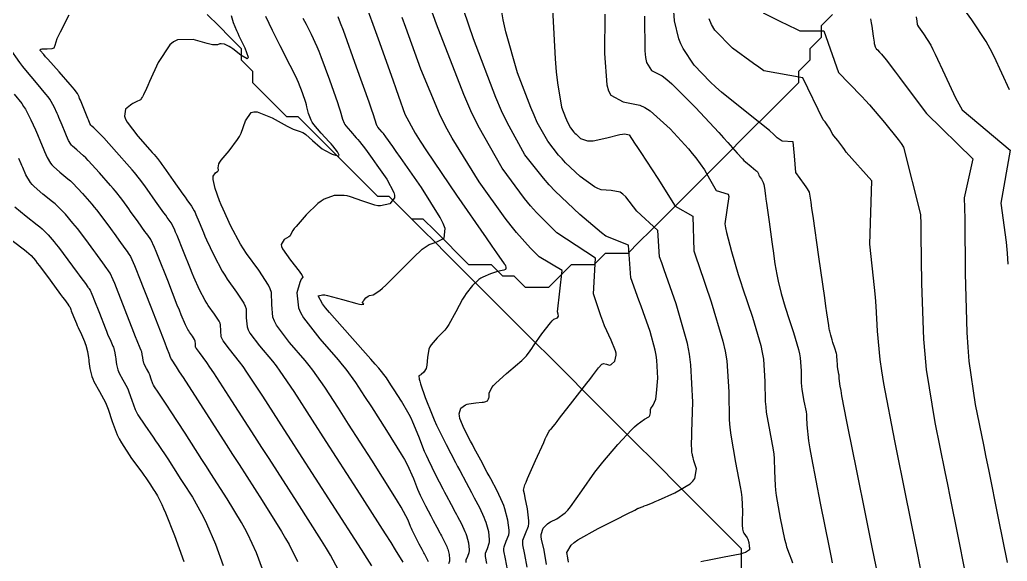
# Model space of a CAD drawing. Header units: metres. Extents: x 837117 to 838477, y 1189012 to 1191015.
# Drawn here: x 837686.6 to 837773.4, y 1190441.9 to 1190489.5 of the extents above; entities that cross this region are included whole.
import ezdxf

# ---------------------------------------------------------------- set-up
doc = ezdxf.new("R2010")
doc.units = ezdxf.units.M
doc.header["$LTSCALE"] = 0.3
doc.layers.add('COTAS 10', color=1, linetype='Continuous')
doc.layers.add('COTAS INT', color=252, linetype='Continuous')
doc.layers.add('DRENAJE', color=5, linetype='Continuous', lineweight=25)

msp = doc.modelspace()

# ---------------------------------------------------------------- linework, layer by layer
at = {"layer": 'COTAS 10'}
for points, elevation in [([(837732.887, 1190441.624), (837732.653, 1190442.884), (837732.42, 1190443.842), (837732.402, 1190444.062), (837732.405, 1190444.261), (837732.58, 1190444.817), (837732.953, 1190445.205), (837733.079, 1190445.299), (837733.215, 1190445.387), (837733.792, 1190445.656), (837734.52, 1190446.171), (837734.752, 1190446.414), (837734.997, 1190446.701), (837735.992, 1190448.098), (837737.132, 1190449.749), (837737.469, 1190450.195), (837737.815, 1190450.637), (837739.141, 1190452.195), (837740.347, 1190453.463), (837740.616, 1190453.723), (837740.858, 1190453.944), (837741.502, 1190454.409), (837741.861, 1190454.619), (837741.924, 1190454.679), (837741.971, 1190454.738), (837742.008, 1190454.958), (837742.005, 1190455.197), (837742.027, 1190455.269), (837742.059, 1190455.343), (837742.254, 1190455.632), (837742.473, 1190456.182), (837742.52, 1190456.421), (837742.56, 1190456.698), (837742.654, 1190458.01), (837742.583, 1190459.587), (837742.52, 1190460.03), (837742.438, 1190460.476), (837741.982, 1190462.111), (837741.368, 1190463.84), (837741.186, 1190464.346), (837740.998, 1190464.863), (837740.277, 1190466.829), (837740.079, 1190469.709), (837738.086, 1190470.493), (837737.716, 1190470.8), (837735.813, 1190472.421), (837733.644, 1190474.454), (837733.107, 1190475.021), (837732.596, 1190475.59), (837730.98, 1190477.66), (837729.41, 1190480.489), (837728.929, 1190481.538), (837728.428, 1190482.701), (837726.45, 1190487.857), (837724.738, 1190492.958)], 1620), ([(837761.981, 1190440.899), (837761.728, 1190442.145), (837761.493, 1190443.301), (837760.899, 1190446.232), (837760.225, 1190449.568), (837760.049, 1190450.443), (837759.877, 1190451.298), (837759.297, 1190454.208), (837758.856, 1190456.476), (837758.773, 1190456.926), (837758.706, 1190457.298), (837758.608, 1190457.998), (837758.602, 1190458.222), (837758.594, 1190458.293), (837758.584, 1190458.369), (837758.525, 1190458.679), (837758.466, 1190459.018), (837758.455, 1190459.113), (837758.448, 1190459.208), (837758.443, 1190459.555), (837758.417, 1190459.937), (837758.396, 1190460.055), (837758.369, 1190460.178), (837758.225, 1190460.665), (837758.059, 1190461.155), (837758.018, 1190461.281), (837757.98, 1190461.401), (837757.864, 1190461.8), (837757.776, 1190462.156), (837757.756, 1190462.25), (837757.738, 1190462.342), (837757.686, 1190462.658), (837757.53, 1190463.767), (837757.446, 1190464.359), (837757.343, 1190465.074), (837756.824, 1190468.688), (837756.311, 1190472.251), (837756.213, 1190472.934), (837756.134, 1190473.486), (837756.006, 1190474.385), (837755.821, 1190474.673), (837755.705, 1190474.839), (837755.562, 1190475.043), (837754.812, 1190476.095), (837754.691, 1190477.556), (837754.578, 1190478.798), (837753.582, 1190478.867), (837753.171, 1190479.154), (837752.868, 1190479.459), (837752.489, 1190479.805), (837750.495, 1190481.394), (837748.274, 1190483.161), (837747.751, 1190483.619), (837747.268, 1190484.063), (837745.858, 1190485.555), (837744.894, 1190487.006), (837744.693, 1190487.424), (837744.52, 1190487.849), (837744.132, 1190489.443), (837744.002, 1190491.15)], 1630), ([(837773.596, 1190483.359), (837772.25, 1190486.296), (837771.888, 1190486.99), (837771.531, 1190487.631), (837770.279, 1190489.517), (837769.342, 1190490.823)], 1640), ([(837711.46, 1190489.682), (837711.597, 1190489.408), (837711.731, 1190489.145), (837712.179, 1190488.282), (837712.683, 1190487.18), (837712.851, 1190486.765), (837713.033, 1190486.303), (837713.793, 1190484.24), (837714.481, 1190482.27), (837714.617, 1190481.866), (837714.73, 1190481.525), (837714.939, 1190480.803), (837715.08, 1190480.443), (837715.15, 1190480.329), (837715.233, 1190480.209), (837715.645, 1190479.724), (837716.147, 1190479.165), (837716.288, 1190478.998), (837716.429, 1190478.826), (837716.943, 1190478.16), (837717.547, 1190477.329), (837717.744, 1190477.052), (837717.954, 1190476.756), (837718.821, 1190475.519), (837719.443, 1190474.353), (837719.498, 1190474.101), (837719.503, 1190473.881), (837719.098, 1190473.34), (837718.285, 1190473.171), (837718.032, 1190473.184), (837717.767, 1190473.222), (837716.71, 1190473.578), (837715.635, 1190473.976), (837715.358, 1190474.04), (837715.09, 1190474.086), (837714.199, 1190474.086), (837713.314, 1190473.745), (837713.05, 1190473.575), (837712.777, 1190473.372), (837711.726, 1190472.367), (837710.85, 1190471.366), (837710.688, 1190471.166), (837710.562, 1190470.999), (837710.398, 1190470.673), (837710.345, 1190470.537), (837710.288, 1190470.49), (837710.213, 1190470.438), (837709.79, 1190470.217), (837709.546, 1190469.784), (837709.584, 1190469.599), (837709.668, 1190469.386), (837710.351, 1190468.381), (837711.117, 1190467.432), (837711.252, 1190467.255), (837711.354, 1190467.114), (837711.446, 1190466.912), (837711.289, 1190466.722), (837711.234, 1190466.589), (837711.175, 1190466.421), (837710.92, 1190465.521), (837711.054, 1190464.212), (837711.24, 1190463.786), (837711.49, 1190463.333), (837712.93, 1190461.466), (837714.546, 1190459.632), (837714.907, 1190459.2), (837715.231, 1190458.801), (837716.09, 1190457.632), (837716.881, 1190456.402), (837717.472, 1190455.485), (837718.813, 1190453.404), (837720.099, 1190451.327), (837720.373, 1190450.85), (837720.611, 1190450.417), (837721.176, 1190449.206), (837721.542, 1190448.267), (837721.655, 1190448.004), (837721.774, 1190447.74), (837722.244, 1190446.774), (837722.7, 1190445.896), (837722.81, 1190445.686), (837722.913, 1190445.491), (837723.223, 1190444.907), (837723.483, 1190444.423), (837723.554, 1190444.29), (837723.625, 1190444.158), (837723.877, 1190443.687), (837724.095, 1190443.222), (837724.144, 1190443.095), (837724.189, 1190442.967), (837724.311, 1190442.511), (837724.357, 1190442.107), (837724.353, 1190442.013), (837724.342, 1190441.926), (837724.245, 1190441.678)], 1610), ([(837686.057, 1190482.998), (837686.728, 1190482.159), (837686.893, 1190481.917), (837687.049, 1190481.67), (837687.538, 1190480.744), (837687.93, 1190479.865), (837688.024, 1190479.648), (837688.113, 1190479.443), (837688.383, 1190478.798), (837688.611, 1190478.239), (837688.673, 1190478.088), (837688.735, 1190477.94), (837688.957, 1190477.417), (837689.263, 1190476.91), (837689.379, 1190476.772), (837689.508, 1190476.634), (837690.087, 1190476.144), (837690.795, 1190475.56), (837691.006, 1190475.363), (837691.224, 1190475.152), (837692.062, 1190474.262), (837692.887, 1190473.312), (837693.095, 1190473.061), (837693.294, 1190472.817), (837693.943, 1190471.98), (837694.529, 1190471.184), (837694.689, 1190470.964), (837694.848, 1190470.746), (837695.413, 1190469.96), (837695.888, 1190469.293), (837695.991, 1190469.149), (837696.08, 1190469.023), (837696.295, 1190468.716), (837696.65, 1190467.92), (837696.827, 1190467.486), (837697.037, 1190466.959), (837698.083, 1190464.283), (837699.105, 1190461.64), (837699.301, 1190461.134), (837699.459, 1190460.726), (837699.717, 1190460.066), (837699.726, 1190460.044), (837699.73, 1190460.032), (837699.735, 1190460.013), (837699.738, 1190459.993), (837699.74, 1190459.981), (837699.742, 1190459.96), (837699.748, 1190459.935), (837699.751, 1190459.928), (837699.755, 1190459.92), (837699.772, 1190459.888), (837699.791, 1190459.854), (837699.795, 1190459.844), (837699.8, 1190459.834), (837699.812, 1190459.795), (837699.828, 1190459.754), (837699.834, 1190459.741), (837699.841, 1190459.729), (837699.872, 1190459.68), (837700.314, 1190458.998), (837700.58, 1190458.586), (837700.908, 1190458.077), (837704.699, 1190452.185), (837705.271, 1190451.296), (837705.84, 1190450.413), (837707.871, 1190447.26), (837709.572, 1190444.539), (837709.933, 1190443.928), (837710.246, 1190443.378), (837710.979, 1190441.905)], 1600)]:
    msp.add_lwpolyline(points, dxfattribs=dict(at, elevation=elevation))
at = {"layer": 'COTAS INT'}
for points, elevation in [([(837731.169, 1190441.407), (837730.966, 1190442.499), (837730.785, 1190443.358), (837730.782, 1190443.567), (837730.8, 1190443.762), (837731.037, 1190444.362), (837731.29, 1190445.008), (837731.317, 1190445.233), (837731.327, 1190445.478), (837731.209, 1190446.528), (837731.008, 1190447.496), (837730.965, 1190447.69), (837730.928, 1190447.85), (837730.84, 1190448.16), (837730.971, 1190448.62), (837731.072, 1190448.876), (837731.201, 1190449.187), (837731.901, 1190450.774), (837732.624, 1190452.358), (837732.767, 1190452.667), (837732.886, 1190452.92), (837733.111, 1190453.369), (837733.167, 1190453.44), (837733.18, 1190453.456), (837733.191, 1190453.47), (837733.222, 1190453.505), (837733.243, 1190453.525), (837733.248, 1190453.528), (837733.252, 1190453.531), (837733.268, 1190453.536), (837733.279, 1190453.537), (837733.281, 1190453.537), (837733.283, 1190453.538), (837733.288, 1190453.54), (837733.29, 1190453.543), (837733.29, 1190453.545), (837733.291, 1190453.546), (837733.291, 1190453.553), (837733.296, 1190453.563), (837733.298, 1190453.566), (837733.302, 1190453.57), (837733.321, 1190453.587), (837733.623, 1190453.966), (837733.805, 1190454.199), (837734.03, 1190454.487), (837735.199, 1190455.988), (837736.424, 1190457.572), (837736.684, 1190457.912), (837736.909, 1190458.209), (837737.439, 1190458.929), (837737.734, 1190459.246), (837737.812, 1190459.29), (837737.888, 1190459.314), (837738.148, 1190459.243), (837738.41, 1190459.163), (837738.487, 1190459.183), (837738.567, 1190459.22), (837738.869, 1190459.504), (837739.013, 1190460.031), (837738.993, 1190460.22), (837738.946, 1190460.429), (837738.56, 1190461.343), (837737.981, 1190462.604), (837737.813, 1190463.031), (837737.641, 1190463.493), (837736.994, 1190465.442), (837737.18, 1190468.575), (837733.787, 1190470.809), (837731.989, 1190472.59), (837731.471, 1190473.182), (837730.945, 1190473.818), (837728.972, 1190476.473), (837726.851, 1190480.203), (837726.231, 1190481.517), (837725.597, 1190482.952), (837723.191, 1190489.152), (837720.745, 1190495.997)], 1618), ([(837716.817, 1190491.343), (837718.074, 1190487.847), (837719.353, 1190484.249), (837719.626, 1190483.482), (837719.863, 1190482.814), (837720.428, 1190481.228), (837721.326, 1190479.564), (837721.774, 1190478.847), (837722.308, 1190478.018), (837724.956, 1190474.099), (837727.554, 1190470.349), (837728.057, 1190469.628), (837728.466, 1190469.043), (837729.161, 1190468.077), (837729.234, 1190467.985), (837729.251, 1190467.952), (837729.267, 1190467.917), (837729.31, 1190467.762), (837729.299, 1190467.618), (837729.281, 1190467.588), (837729.255, 1190467.564), (837729.108, 1190467.513), (837728.815, 1190467.453), (837728.698, 1190467.422), (837728.566, 1190467.384), (837727.959, 1190467.198), (837727.283, 1190466.903), (837727.107, 1190466.798), (837726.936, 1190466.682), (837726.36, 1190466.179), (837725.805, 1190465.475), (837725.648, 1190465.233), (837725.489, 1190464.97), (837724.903, 1190463.852), (837724.289, 1190462.738), (837724.114, 1190462.478), (837723.935, 1190462.238), (837723.272, 1190461.549), (837722.724, 1190460.95), (837722.619, 1190460.768), (837722.535, 1190460.579), (837722.4, 1190459.839), (837722.349, 1190459.16), (837722.318, 1190459.01), (837722.28, 1190458.876), (837722.079, 1190458.53), (837721.862, 1190458.337), (837721.812, 1190458.3), (837721.768, 1190458.27), (837721.646, 1190458.221), (837721.676, 1190457.928), (837721.727, 1190457.745), (837721.797, 1190457.517), (837722.205, 1190456.324), (837722.808, 1190454.789), (837723.002, 1190454.345), (837723.206, 1190453.893), (837724.039, 1190452.194), (837724.861, 1190450.613), (837725.058, 1190450.235), (837725.243, 1190449.884), (837725.801, 1190448.833), (837726.27, 1190447.961), (837726.398, 1190447.723), (837726.525, 1190447.485), (837726.978, 1190446.637), (837727.371, 1190445.8), (837727.46, 1190445.57), (837727.54, 1190445.341), (837727.76, 1190444.519), (837727.842, 1190443.792), (837727.835, 1190443.623), (837727.816, 1190443.467), (837727.641, 1190443.02), (837727.477, 1190442.605), (837727.465, 1190442.469), (837727.467, 1190442.325), (837727.592, 1190441.73)], 1614), ([(837733.343, 1190491.601), (837733.645, 1190486.105), (837733.735, 1190484.965), (837733.828, 1190483.991), (837734.187, 1190481.855), (837734.541, 1190480.934), (837734.63, 1190480.726), (837734.716, 1190480.539), (837734.996, 1190480.034), (837735.285, 1190479.664), (837735.376, 1190479.562), (837735.472, 1190479.461), (837735.86, 1190479.098), (837736.471, 1190478.888), (837736.708, 1190478.883), (837736.975, 1190478.901), (837738.182, 1190479.159), (837739.335, 1190479.446), (837739.566, 1190479.481), (837739.76, 1190479.498), (837740.145, 1190479.402), (837740.615, 1190478.682), (837740.862, 1190478.305), (837741.161, 1190477.852), (837742.662, 1190475.575), (837744.189, 1190473.145), (837745.738, 1190472.265), (837745.824, 1190469.215), (837746.026, 1190468.603), (837746.259, 1190467.911), (837747.357, 1190464.733), (837748.386, 1190461.266), (837748.574, 1190460.39), (837748.722, 1190459.552), (837748.907, 1190456.828), (837748.945, 1190454.36), (837748.999, 1190453.682), (837749.072, 1190453.007), (837749.491, 1190450.589), (837749.917, 1190448.467), (837749.993, 1190447.979), (837750.052, 1190447.534), (837750.113, 1190446.284), (837750.077, 1190445.457), (837750.074, 1190445.278), (837750.073, 1190445.121), (837750.096, 1190444.737), (837750.164, 1190444.506), (837750.192, 1190444.446), (837750.223, 1190444.388), (837750.371, 1190444.191), (837750.521, 1190443.98), (837750.554, 1190443.913), (837750.583, 1190443.842), (837750.659, 1190443.557), (837750.7, 1190443.269), (837750.708, 1190443.197), (837750.714, 1190443.129), (837750.722, 1190442.91), (837750.381, 1190442.691), (837750.166, 1190442.622), (837749.899, 1190442.551), (837748.503, 1190442.263), (837747.029, 1190441.988), (837746.713, 1190441.924), (837746.437, 1190441.866)], 1624), ([(837734.819, 1190441.839), (837734.772, 1190442.036), (837734.755, 1190442.12), (837734.737, 1190442.217), (837734.661, 1190442.675), (837735.033, 1190443.33), (837735.297, 1190443.552), (837735.631, 1190443.792), (837737.422, 1190444.803), (837739.281, 1190445.735), (837739.659, 1190445.925), (837739.977, 1190446.085), (837740.629, 1190446.416), (837740.875, 1190446.54), (837740.937, 1190446.569), (837740.996, 1190446.596), (837741.187, 1190446.676), (837741.367, 1190446.742), (837741.419, 1190446.76), (837741.472, 1190446.779), (837741.674, 1190446.846), (837742.182, 1190447.053), (837742.429, 1190447.16), (837742.722, 1190447.288), (837744.162, 1190447.927), (837745.51, 1190448.725), (837745.745, 1190448.953), (837745.919, 1190449.184), (837746.049, 1190450.043), (837745.838, 1190450.757), (837745.798, 1190450.896), (837745.766, 1190451.009), (837745.717, 1190451.208), (837745.71, 1190451.279), (837745.704, 1190451.312), (837745.696, 1190451.352), (837745.655, 1190451.544), (837745.635, 1190452.355), (837745.64, 1190452.785), (837745.651, 1190453.304), (837745.729, 1190455.919), (837745.573, 1190459.187), (837745.435, 1190460.118), (837745.257, 1190461.059), (837744.274, 1190464.552), (837743.226, 1190467.534), (837743.008, 1190468.153), (837742.82, 1190468.683), (837742.658, 1190470.997), (837740.808, 1190472.699), (837739.836, 1190473.975), (837739.586, 1190474.199), (837739.345, 1190474.368), (837738.548, 1190474.515), (837737.682, 1190474.574), (837737.397, 1190474.688), (837737.094, 1190474.844), (837735.836, 1190475.759), (837734.558, 1190476.958), (837734.242, 1190477.292), (837733.941, 1190477.627), (837732.988, 1190478.847), (837732.063, 1190480.514), (837731.78, 1190481.132), (837731.484, 1190481.817), (837730.318, 1190484.856), (837729.283, 1190488.475), (837729.07, 1190489.526), (837728.889, 1190490.599)], 1622), ([(837717.503, 1190441.524), (837717.095, 1190442.168), (837716.595, 1190442.956), (837714.009, 1190446.984), (837711.133, 1190451.449), (837710.448, 1190452.511), (837709.813, 1190453.498), (837707.923, 1190456.435), (837706.518, 1190458.556), (837706.188, 1190459.028), (837705.883, 1190459.452), (837704.997, 1190460.567), (837704.443, 1190461.295), (837704.347, 1190461.475), (837704.277, 1190461.645), (837704.233, 1190462.181), (837704.22, 1190462.695), (837704.17, 1190462.852), (837704.099, 1190463.015), (837703.674, 1190463.656), (837703.135, 1190464.397), (837702.992, 1190464.622), (837702.852, 1190464.856), (837702.367, 1190465.776), (837701.865, 1190466.89), (837701.714, 1190467.247), (837701.557, 1190467.625), (837700.945, 1190469.162), (837700.385, 1190470.565), (837700.261, 1190470.858), (837700.15, 1190471.11), (837699.86, 1190471.675), (837699.528, 1190472.148), (837699.39, 1190472.342), (837699.233, 1190472.564), (837698.5, 1190473.592), (837697.76, 1190474.625), (837697.598, 1190474.85), (837697.455, 1190475.049), (837697.093, 1190475.547), (837696.635, 1190476.105), (837696.431, 1190476.342), (837696.194, 1190476.614), (837695.061, 1190477.896), (837693.934, 1190479.143), (837693.701, 1190479.395), (837693.502, 1190479.605), (837693.068, 1190480.025), (837692.886, 1190480.179), (837692.845, 1190480.223), (837692.809, 1190480.266), (837692.712, 1190480.426), (837692.588, 1190480.725), (837692.535, 1190480.856), (837692.473, 1190481.008), (837692.178, 1190481.735), (837691.883, 1190482.46), (837691.82, 1190482.613), (837691.766, 1190482.744), (837691.64, 1190483.041), (837691.346, 1190483.431), (837691.186, 1190483.621), (837690.993, 1190483.846), (837690.01, 1190484.954), (837689.023, 1190486.058), (837688.826, 1190486.281), (837688.663, 1190486.468), (837688.353, 1190486.841), (837688.39, 1190486.944), (837688.446, 1190486.961), (837688.522, 1190486.972), (837688.961, 1190486.967), (837689.416, 1190486.995), (837689.502, 1190487.027), (837689.57, 1190487.068), (837689.673, 1190487.304), (837689.857, 1190487.899), (837689.976, 1190488.167), (837690.124, 1190488.48), (837690.908, 1190489.983)], 1604), ([(837705.13, 1190489.925), (837705.318, 1190489.309), (837705.611, 1190488.604), (837705.716, 1190488.369), (837705.831, 1190488.117), (837706.334, 1190487.06), (837706.631, 1190486.25), (837706.616, 1190486.154), (837706.56, 1190486.112), (837706.006, 1190486.422), (837705.279, 1190486.978), (837705.114, 1190487.091), (837704.965, 1190487.187), (837704.554, 1190487.384), (837704.27, 1190487.428), (837704.2, 1190487.427), (837704.135, 1190487.419), (837703.929, 1190487.343), (837703.494, 1190487.342), (837703.282, 1190487.382), (837703.032, 1190487.44), (837701.802, 1190487.793), (837700.427, 1190487.768), (837700.086, 1190487.587), (837699.761, 1190487.331), (837698.733, 1190485.778), (837697.976, 1190484.097), (837697.823, 1190483.759), (837697.694, 1190483.478), (837697.431, 1190482.924), (837697.347, 1190482.768), (837697.331, 1190482.737), (837697.319, 1190482.711), (837697.299, 1190482.662), (837697.293, 1190482.651), (837697.289, 1190482.649), (837697.284, 1190482.648), (837697.259, 1190482.646), (837697.238, 1190482.638), (837697.236, 1190482.631), (837697.235, 1190482.624), (837697.248, 1190482.581), (837697.203, 1190482.513), (837697.165, 1190482.489), (837697.118, 1190482.463), (837696.856, 1190482.352), (837696.503, 1190482.17), (837696.397, 1190482.099), (837696.288, 1190482.02), (837695.864, 1190481.661), (837695.758, 1190481.044), (837695.849, 1190480.802), (837695.991, 1190480.529), (837696.94, 1190479.287), (837697.988, 1190478.108), (837698.194, 1190477.875), (837698.363, 1190477.684), (837698.667, 1190477.33), (837698.918, 1190476.982), (837699.053, 1190476.793), (837699.216, 1190476.565), (837700.044, 1190475.407), (837700.905, 1190474.199), (837701.09, 1190473.939), (837701.251, 1190473.711), (837701.642, 1190473.154), (837701.893, 1190472.724), (837701.966, 1190472.576), (837702.041, 1190472.415), (837702.328, 1190471.727), (837702.707, 1190470.814), (837702.841, 1190470.511), (837702.988, 1190470.186), (837703.62, 1190468.833), (837704.36, 1190467.426), (837704.575, 1190467.068), (837704.794, 1190466.723), (837705.619, 1190465.591), (837706.268, 1190464.61), (837706.376, 1190464.361), (837706.453, 1190464.121), (837706.472, 1190463.335), (837706.54, 1190462.516), (837706.647, 1190462.256), (837706.793, 1190461.981), (837707.642, 1190460.866), (837708.771, 1190459.512), (837709.094, 1190459.086), (837709.422, 1190458.637), (837710.645, 1190456.834), (837712.259, 1190454.326), (837713.463, 1190452.457), (837716.198, 1190448.212), (837718.7, 1190444.313), (837719.183, 1190443.553), (837719.576, 1190442.932), (837720.235, 1190441.841)], 1606), ([(837722.487, 1190441.857), (837722.457, 1190441.933), (837722.326, 1190442.212), (837722.175, 1190442.495), (837722.133, 1190442.574), (837722.09, 1190442.654), (837721.934, 1190442.944), (837721.686, 1190443.412), (837721.62, 1190443.538), (837721.346, 1190444.065), (837721.064, 1190444.644), (837720.993, 1190444.802), (837720.925, 1190444.96), (837720.706, 1190445.524), (837720.094, 1190446.674), (837719.778, 1190447.202), (837719.4, 1190447.82), (837717.505, 1190450.808), (837715.467, 1190453.971), (837714.57, 1190455.364), (837713.367, 1190457.233), (837712.327, 1190458.719), (837712.001, 1190459.143), (837711.659, 1190459.572), (837710.286, 1190461.166), (837709.144, 1190462.666), (837708.948, 1190463.036), (837708.803, 1190463.387), (837708.712, 1190464.489), (837708.686, 1190465.547), (837708.582, 1190465.869), (837708.436, 1190466.205), (837707.563, 1190467.526), (837706.488, 1190468.974), (837706.217, 1190469.39), (837705.956, 1190469.813), (837705.107, 1190471.397), (837704.426, 1190472.891), (837704.271, 1190473.258), (837704.13, 1190473.605), (837703.745, 1190474.687), (837703.571, 1190475.477), (837703.564, 1190475.64), (837703.575, 1190475.779), (837703.762, 1190476.076), (837703.981, 1190476.228), (837704.013, 1190476.274), (837704.031, 1190476.322), (837703.992, 1190476.512), (837704.065, 1190476.863), (837704.154, 1190477.014), (837704.274, 1190477.187), (837704.954, 1190478.003), (837705.709, 1190478.998), (837705.875, 1190479.283), (837706.022, 1190479.573), (837706.398, 1190480.654), (837706.914, 1190481.369), (837707.149, 1190481.427), (837707.424, 1190481.424), (837708.751, 1190480.911), (837710.081, 1190480.179), (837710.357, 1190480.039), (837710.594, 1190479.927), (837711.118, 1190479.747), (837711.46, 1190479.616), (837711.582, 1190479.535), (837711.716, 1190479.434), (837712.299, 1190478.907), (837712.967, 1190478.325), (837713.154, 1190478.189), (837713.343, 1190478.065), (837714.036, 1190477.708), (837714.535, 1190477.568), (837714.601, 1190477.58), (837714.637, 1190477.614), (837714.506, 1190477.92), (837714.083, 1190478.446), (837713.934, 1190478.618), (837713.771, 1190478.801), (837713.068, 1190479.561), (837712.413, 1190480.332), (837712.28, 1190480.524), (837712.169, 1190480.705), (837711.944, 1190481.278), (837711.81, 1190481.867), (837711.757, 1190482.058), (837711.696, 1190482.262), (837711.417, 1190483.099), (837711.053, 1190484.028), (837710.939, 1190484.29), (837710.819, 1190484.554), (837710.336, 1190485.522), (837709.783, 1190486.588), (837709.618, 1190486.913), (837709.448, 1190487.251), (837708.791, 1190488.581), (837708.2, 1190489.816)], 1608), ([(837725.807, 1190441.808), (837725.806, 1190441.921), (837725.816, 1190442.026), (837725.943, 1190442.349), (837726.079, 1190442.697), (837726.094, 1190442.818), (837726.099, 1190442.949), (837726.036, 1190443.515), (837725.865, 1190444.154), (837725.802, 1190444.333), (837725.733, 1190444.511), (837725.428, 1190445.162), (837725.075, 1190445.822), (837724.976, 1190446.006), (837724.877, 1190446.192), (837724.512, 1190446.87), (837724.078, 1190447.687), (837723.934, 1190447.961), (837723.78, 1190448.254), (837723.141, 1190449.484), (837722.483, 1190450.835), (837722.317, 1190451.205), (837722.159, 1190451.574), (837721.646, 1190452.889), (837721.129, 1190454.159), (837720.968, 1190454.499), (837720.798, 1190454.833), (837720.12, 1190455.999), (837719.476, 1190456.999), (837719.192, 1190457.44), (837718.812, 1190458.031), (837718.136, 1190458.883), (837717.814, 1190459.258), (837717.434, 1190459.693), (837715.574, 1190461.766), (837713.785, 1190463.799), (837713.449, 1190464.209), (837713.183, 1190464.553), (837712.796, 1190465.242), (837713.163, 1190465.352), (837713.37, 1190465.331), (837713.624, 1190465.287), (837714.926, 1190464.94), (837716.188, 1190464.574), (837716.417, 1190464.519), (837716.594, 1190464.483), (837716.798, 1190464.518), (837716.704, 1190464.657), (837716.693, 1190464.686), (837716.687, 1190464.712), (837716.721, 1190464.771), (837716.779, 1190464.802), (837716.79, 1190464.809), (837716.798, 1190464.815), (837716.805, 1190464.834), (837716.827, 1190464.879), (837716.845, 1190464.902), (837716.867, 1190464.93), (837716.988, 1190465.068), (837717.178, 1190465.213), (837717.244, 1190465.246), (837717.316, 1190465.275), (837717.624, 1190465.35), (837718.209, 1190465.715), (837718.456, 1190465.926), (837718.739, 1190466.185), (837720.068, 1190467.518), (837721.403, 1190468.865), (837721.691, 1190469.133), (837721.943, 1190469.354), (837722.554, 1190469.774), (837722.988, 1190469.931), (837723.127, 1190469.987), (837723.275, 1190470.049), (837723.878, 1190470.316), (837723.97, 1190471.187), (837723.796, 1190471.629), (837723.535, 1190472.158), (837721.87, 1190474.793), (837720.035, 1190477.425), (837719.667, 1190477.952), (837719.359, 1190478.392), (837718.752, 1190479.249), (837718.542, 1190479.521), (837718.484, 1190479.591), (837718.427, 1190479.659), (837718.222, 1190479.887), (837718.054, 1190480.085), (837718.02, 1190480.134), (837717.991, 1190480.181), (837717.934, 1190480.328), (837717.649, 1190481.182), (837717.478, 1190481.675), (837717.267, 1190482.278), (837716.169, 1190485.381), (837715.012, 1190488.578), (837714.764, 1190489.24), (837714.546, 1190489.805)], 1612), ([(837729.451, 1190441.191), (837729.279, 1190442.115), (837729.126, 1190442.842), (837729.124, 1190443.018), (837729.139, 1190443.183), (837729.339, 1190443.691), (837729.553, 1190444.237), (837729.576, 1190444.428), (837729.584, 1190444.635), (837729.485, 1190445.524), (837729.216, 1190446.528), (837729.118, 1190446.808), (837729.009, 1190447.089), (837728.529, 1190448.111), (837727.975, 1190449.148), (837727.82, 1190449.439), (837727.663, 1190449.731), (837727.09, 1190450.796), (837726.516, 1190451.872), (837726.358, 1190452.17), (837726.201, 1190452.468), (837725.639, 1190453.545), (837725.256, 1190454.481), (837725.212, 1190454.69), (837725.194, 1190454.877), (837725.352, 1190455.373), (837725.753, 1190455.662), (837725.889, 1190455.719), (837726.035, 1190455.766), (837726.65, 1190455.853), (837727.225, 1190455.894), (837727.345, 1190455.912), (837727.449, 1190455.933), (837727.684, 1190456.035), (837727.785, 1190456.21), (837727.804, 1190456.277), (837727.82, 1190456.353), (837727.845, 1190456.696), (837728.077, 1190457.202), (837728.222, 1190457.381), (837728.403, 1190457.577), (837729.349, 1190458.424), (837730.333, 1190459.243), (837730.538, 1190459.421), (837730.714, 1190459.579), (837731.105, 1190459.972), (837731.437, 1190460.426), (837731.575, 1190460.621), (837731.733, 1190460.846), (837732.474, 1190461.909), (837733.216, 1190462.891), (837733.375, 1190463.065), (837733.514, 1190463.195), (837733.85, 1190463.312), (837733.923, 1190463.48), (837733.897, 1190463.642), (837733.85, 1190463.855), (837734.261, 1190467.47), (837732.229, 1190468.699), (837731.474, 1190469.443), (837730.227, 1190470.817), (837729.764, 1190471.405), (837729.249, 1190472.084), (837726.964, 1190475.286), (837724.58, 1190479.11), (837724.003, 1190480.182), (837723.462, 1190481.258), (837721.809, 1190485.19), (837720.506, 1190488.841), (837720.185, 1190489.74)], 1616), ([(837738.009, 1190490.029), (837737.967, 1190486.562), (837738.165, 1190483.813), (837738.321, 1190483.299), (837738.522, 1190482.893), (837739.614, 1190482.321), (837741.088, 1190482.034), (837741.53, 1190481.808), (837741.986, 1190481.518), (837743.756, 1190479.943), (837745.35, 1190478.177), (837745.696, 1190477.768), (837746, 1190477.393), (837746.755, 1190476.324), (837747.209, 1190475.534), (837747.433, 1190475.143), (837747.79, 1190474.523), (837748.844, 1190474.196), (837748.901, 1190473.991), (837748.543, 1190471.59), (837748.623, 1190471.223), (837748.715, 1190470.826), (837749.147, 1190469.146), (837749.737, 1190467.121), (837749.93, 1190466.508), (837750.135, 1190465.87), (837750.98, 1190463.377), (837751.714, 1190460.903), (837751.848, 1190460.278), (837751.953, 1190459.68), (837752.086, 1190457.737), (837752.113, 1190455.976), (837752.151, 1190455.492), (837752.203, 1190455.011), (837752.502, 1190453.286), (837752.803, 1190451.713), (837752.855, 1190451.327), (837752.894, 1190450.963), (837752.924, 1190449.829), (837752.966, 1190448.59), (837753.012, 1190448.16), (837753.074, 1190447.693), (837753.422, 1190445.692), (837753.815, 1190443.848), (837753.906, 1190443.48), (837753.988, 1190443.173), (837754.22, 1190442.578), (837754.427, 1190442.043), (837754.495, 1190441.774)], 1626), ([(837741.486, 1190489.845), (837741.52, 1190486.806), (837741.577, 1190486.231), (837741.654, 1190485.771), (837742.103, 1190485.072), (837743.049, 1190484.605), (837743.44, 1190484.291), (837743.887, 1190483.898), (837745.966, 1190481.811), (837748.016, 1190479.61), (837748.444, 1190479.144), (837748.813, 1190478.74), (837749.642, 1190477.801), (837750.094, 1190477.296), (837750.225, 1190477.166), (837750.359, 1190477.041), (837750.863, 1190476.624), (837751.28, 1190476.291), (837751.36, 1190476.219), (837751.423, 1190476.155), (837751.522, 1190475.994), (837751.557, 1190475.857), (837751.581, 1190475.808), (837751.611, 1190475.753), (837751.767, 1190475.514), (837751.93, 1190475.227), (837751.963, 1190475.142), (837751.992, 1190475.055), (837752.053, 1190474.72), (837752.132, 1190474.054), (837752.171, 1190473.758), (837752.218, 1190473.413), (837752.451, 1190471.766), (837752.702, 1190470.006), (837752.76, 1190469.591), (837752.814, 1190469.207), (837752.965, 1190468.081), (837753.12, 1190467.12), (837753.176, 1190466.841), (837753.237, 1190466.555), (837753.506, 1190465.473), (837753.859, 1190464.261), (837753.974, 1190463.894), (837754.097, 1190463.513), (837754.602, 1190462.021), (837755.041, 1190460.54), (837755.122, 1190460.167), (837755.185, 1190459.809), (837755.264, 1190458.646), (837755.28, 1190457.592), (837755.303, 1190457.303), (837755.334, 1190457.014), (837755.513, 1190455.982), (837755.693, 1190455.041), (837755.724, 1190454.81), (837755.748, 1190454.592), (837755.766, 1190453.914), (837755.926, 1190452.493), (837756.039, 1190451.808), (837756.181, 1190450.996), (837756.943, 1190447.009), (837757.723, 1190443.126), (837757.876, 1190442.381), (837758.003, 1190441.777)], 1628), ([(837765.956, 1190440.216), (837765.519, 1190442.504), (837764.964, 1190445.23), (837764.756, 1190446.256), (837764.524, 1190447.399), (837763.489, 1190452.504), (837762.532, 1190457.554), (837762.349, 1190458.661), (837762.203, 1190459.643), (837761.971, 1190462.142), (837761.87, 1190464.337), (837761.806, 1190465.128), (837761.726, 1190465.998), (837761.307, 1190469.803), (837761.473, 1190475.384), (837759.229, 1190477.888), (837759.082, 1190478.123), (837758.942, 1190478.335), (837758.498, 1190478.908), (837758.153, 1190479.318), (837758.074, 1190479.427), (837758.004, 1190479.535), (837757.813, 1190479.907), (837757.506, 1190480.377), (837757.363, 1190480.546), (837757.195, 1190480.731), (837755.411, 1190484.421), (837751.998, 1190485.034), (837751.552, 1190485.362), (837751.085, 1190485.703), (837749.231, 1190487.049), (837747.67, 1190488.622), (837747.389, 1190489.106), (837747.172, 1190489.61)], 1632), ([(837751.923, 1190490.141), (837753.397, 1190489.409), (837754.852, 1190488.702), (837755.164, 1190488.549), (837757.274, 1190488.554), (837758.539, 1190484.901), (837759.491, 1190483.919), (837760.606, 1190482.798), (837760.938, 1190482.439), (837761.28, 1190482.059), (837762.597, 1190480.512), (837763.786, 1190479.011), (837764.048, 1190478.661), (837764.28, 1190478.339), (837765.754, 1190472.409), (837765.781, 1190471.569), (837765.803, 1190470.625), (837765.835, 1190466.341), (837766.015, 1190461.444), (837766.13, 1190460.113), (837766.273, 1190458.792), (837767.024, 1190454.109), (837767.905, 1190449.769), (837768.129, 1190448.664), (837768.345, 1190447.6), (837769.056, 1190444.109), (837769.668, 1190441.007)], 1634), ([(837761.369, 1190489.626), (837761.434, 1190489.277), (837761.489, 1190488.961), (837761.612, 1190488.099), (837761.674, 1190487.56), (837761.69, 1190487.449), (837761.707, 1190487.354), (837761.764, 1190487.147), (837761.831, 1190487.046), (837761.853, 1190487.018), (837761.876, 1190486.99), (837761.974, 1190486.888), (837762.156, 1190486.692), (837762.232, 1190486.604), (837762.319, 1190486.502), (837762.727, 1190486.011), (837763.565, 1190484.928), (837763.924, 1190484.453), (837764.337, 1190483.902), (837766.287, 1190481.278), (837770.376, 1190477.317), (837769.614, 1190473.87), (837769.642, 1190473.001), (837769.664, 1190471.995), (837769.696, 1190467.226), (837769.826, 1190462.018), (837769.91, 1190460.735), (837770.013, 1190459.521), (837770.56, 1190455.714), (837771.286, 1190452.139), (837771.503, 1190451.071), (837771.727, 1190449.97), (837772.594, 1190445.714), (837773.379, 1190441.798)], 1636), ([(837765.391, 1190489.794), (837765.431, 1190489.422), (837765.456, 1190489.159), (837765.51, 1190489.047), (837765.585, 1190488.917), (837766.025, 1190488.304), (837766.66, 1190487.306), (837766.857, 1190486.934), (837767.064, 1190486.52), (837767.89, 1190484.68), (837768.841, 1190482.661), (837769.126, 1190482.135), (837769.422, 1190481.623), (837773.652, 1190478.073), (837772.837, 1190473.42), (837773.291, 1190469.968), (837773.377, 1190469.004), (837773.447, 1190468.038)], 1638), ([(837714.587, 1190441.143), (837713.874, 1190442.451), (837713.514, 1190443.048), (837713.083, 1190443.747), (837710.94, 1190447.122), (837708.476, 1190450.946), (837707.843, 1190451.929), (837707.232, 1190452.879), (837705.201, 1190456.036), (837703.613, 1190458.474), (837703.281, 1190458.971), (837702.996, 1190459.391), (837702.353, 1190460.267), (837702.092, 1190460.61), (837702.047, 1190460.695), (837702.014, 1190460.775), (837701.993, 1190461.027), (837701.987, 1190461.269), (837701.963, 1190461.343), (837701.93, 1190461.42), (837701.73, 1190461.722), (837701.476, 1190462.07), (837701.409, 1190462.177), (837701.343, 1190462.287), (837701.115, 1190462.72), (837700.743, 1190463.595), (837700.586, 1190463.983), (837700.407, 1190464.435), (837699.563, 1190466.597), (837698.729, 1190468.715), (837698.556, 1190469.141), (837698.407, 1190469.496), (837698.078, 1190470.196), (837697.804, 1190470.586), (837697.69, 1190470.746), (837697.561, 1190470.928), (837696.957, 1190471.776), (837696.304, 1190472.685), (837696.143, 1190472.907), (837695.992, 1190473.117), (837695.518, 1190473.763), (837694.964, 1190474.461), (837694.763, 1190474.701), (837694.54, 1190474.963), (837693.562, 1190476.079), (837692.579, 1190477.148), (837692.353, 1190477.379), (837692.148, 1190477.582), (837691.578, 1190478.084), (837691.197, 1190478.407), (837691.112, 1190478.497), (837691.036, 1190478.588), (837690.834, 1190478.921), (837690.662, 1190479.332), (837690.604, 1190479.472), (837690.542, 1190479.624), (837690.28, 1190480.266), (837689.998, 1190480.952), (837689.922, 1190481.13), (837689.848, 1190481.304), (837689.589, 1190481.892), (837689.197, 1190482.551), (837689.04, 1190482.769), (837688.86, 1190483.003), (837688.033, 1190483.976), (837687.078, 1190485.106), (837686.818, 1190485.438), (837686.559, 1190485.779), (837685.64, 1190487.078)], 1602), ([(837707.89, 1190441.207), (837707.371, 1190442.667), (837706.617, 1190444.305), (837706.351, 1190444.807), (837706.06, 1190445.331), (837704.802, 1190447.398), (837703.367, 1190449.625), (837702.965, 1190450.249), (837702.561, 1190450.876), (837701.086, 1190453.17), (837699.816, 1190455.131), (837699.542, 1190455.549), (837699.301, 1190455.913), (837698.711, 1190456.775), (837698.392, 1190457.262), (837698.322, 1190457.39), (837698.26, 1190457.513), (837698.103, 1190457.933), (837697.977, 1190458.32), (837697.935, 1190458.423), (837697.89, 1190458.524), (837697.7, 1190458.875), (837697.526, 1190459.192), (837697.49, 1190459.271), (837697.46, 1190459.348), (837697.399, 1190459.595), (837697.372, 1190459.813), (837697.364, 1190459.871), (837697.356, 1190459.928), (837697.324, 1190460.128), (837697.276, 1190460.327), (837697.257, 1190460.384), (837697.236, 1190460.442), (837697.14, 1190460.661), (837696.87, 1190461.31), (837696.738, 1190461.64), (837696.583, 1190462.035), (837695.817, 1190464.003), (837695.054, 1190465.955), (837694.901, 1190466.339), (837694.772, 1190466.656), (837694.513, 1190467.237), (837694.356, 1190467.461), (837694.291, 1190467.553), (837694.216, 1190467.657), (837693.87, 1190468.144), (837693.391, 1190468.806), (837693.234, 1190469.022), (837693.066, 1190469.251), (837692.368, 1190470.197), (837691.624, 1190471.173), (837691.427, 1190471.421), (837691.233, 1190471.66), (837690.563, 1190472.446), (837689.868, 1190473.156), (837689.659, 1190473.347), (837689.442, 1190473.537), (837688.596, 1190474.203), (837687.819, 1190474.862), (837687.645, 1190475.046), (837687.49, 1190475.232), (837687.079, 1190475.912), (837686.809, 1190476.547), (837686.743, 1190476.705), (837686.68, 1190476.854), (837686.485, 1190477.329)], 1598), ([(837686.13, 1190473.089), (837687.105, 1190472.262), (837688.089, 1190471.514), (837688.312, 1190471.332), (837688.513, 1190471.16), (837689.064, 1190470.629), (837689.579, 1190470.009), (837689.759, 1190469.781), (837689.954, 1190469.529), (837690.794, 1190468.413), (837691.603, 1190467.318), (837691.779, 1190467.079), (837691.935, 1190466.866), (837692.326, 1190466.328), (837692.544, 1190466.022), (837692.591, 1190465.956), (837692.632, 1190465.898), (837692.731, 1190465.757), (837692.893, 1190465.392), (837692.975, 1190465.193), (837693.071, 1190464.951), (837693.551, 1190463.724), (837694.06, 1190462.43), (837694.175, 1190462.146), (837694.28, 1190461.895), (837694.563, 1190461.257), (837694.745, 1190460.841), (837694.785, 1190460.73), (837694.821, 1190460.621), (837694.913, 1190460.242), (837694.974, 1190459.864), (837694.99, 1190459.755), (837695.005, 1190459.644), (837695.056, 1190459.229), (837695.172, 1190458.76), (837695.229, 1190458.615), (837695.296, 1190458.463), (837695.628, 1190457.861), (837695.989, 1190457.194), (837696.075, 1190457.002), (837696.155, 1190456.806), (837696.394, 1190456.071), (837696.693, 1190455.273), (837696.81, 1190455.038), (837696.943, 1190454.796), (837697.55, 1190453.87), (837698.288, 1190452.827), (837698.504, 1190452.512), (837698.724, 1190452.185), (837699.562, 1190450.908), (837700.424, 1190449.568), (837700.66, 1190449.202), (837700.894, 1190448.837), (837701.732, 1190447.536), (837702.549, 1190446.122), (837702.77, 1190445.687), (837702.989, 1190445.232), (837703.762, 1190443.429), (837704.43, 1190441.552)], 1596), ([(837685.614, 1190470.322), (837686.735, 1190469.491), (837686.964, 1190469.316), (837687.158, 1190469.164), (837687.564, 1190468.812), (837687.925, 1190468.358), (837688.091, 1190468.141), (837688.284, 1190467.884), (837689.219, 1190466.63), (837690.14, 1190465.386), (837690.325, 1190465.136), (837690.479, 1190464.926), (837690.783, 1190464.512), (837690.872, 1190464.387), (837690.891, 1190464.36), (837690.908, 1190464.336), (837690.949, 1190464.278), (837691.015, 1190464.128), (837691.049, 1190464.047), (837691.088, 1190463.948), (837691.285, 1190463.444), (837691.538, 1190462.825), (837691.613, 1190462.652), (837691.69, 1190462.479), (837691.986, 1190461.852), (837692.254, 1190461.24), (837692.314, 1190461.076), (837692.367, 1190460.916), (837692.503, 1190460.357), (837692.592, 1190459.799), (837692.615, 1190459.639), (837692.637, 1190459.476), (837692.712, 1190458.864), (837692.884, 1190458.172), (837692.968, 1190457.958), (837693.067, 1190457.735), (837693.556, 1190456.848), (837694.088, 1190455.865), (837694.215, 1190455.581), (837694.333, 1190455.293), (837694.685, 1190454.21), (837695.125, 1190453.033), (837695.299, 1190452.686), (837695.495, 1190452.33), (837696.389, 1190450.964), (837697.275, 1190449.741), (837697.465, 1190449.475), (837697.632, 1190449.239), (837698.037, 1190448.646), (837698.286, 1190448.26), (837698.354, 1190448.154), (837698.421, 1190448.049), (837698.663, 1190447.674), (837699.037, 1190446.914), (837699.189, 1190446.566), (837699.36, 1190446.159), (837700.154, 1190444.191), (837700.97, 1190441.897)], 1594)]:
    msp.add_lwpolyline(points, dxfattribs=dict(at, elevation=elevation))
at = {"layer": 'DRENAJE'}
for points in [[(837721.041, 1190471.993, 0), (837719.041, 1190473.993, 0), (837718.042, 1190473.993, 0), (837717.042, 1190474.992, 0), (837716.042, 1190475.992, 0), (837715.043, 1190476.992, 0), (837714.043, 1190477.991, 0), (837713.043, 1190478.991, 0), (837712.044, 1190479.991, 0), (837711.044, 1190480.99, 0), (837710.045, 1190480.99, 0), (837709.045, 1190481.99, 0), (837708.045, 1190482.99, 0), (837707.046, 1190483.989, 0), (837707.046, 1190484.989, 0), (837706.046, 1190485.989, 0), (837706.046, 1190486.988, 0), (837705.046, 1190487.988, 0), (837704.047, 1190488.988, 0), (837703.047, 1190489.987, 0)], [(837758.028, 1190489.987, 0), (837757.029, 1190488.988, 0), (837757.029, 1190487.988, 0), (837756.029, 1190486.988, 0), (837756.029, 1190485.989, 0), (837755.029, 1190484.989, 0), (837755.029, 1190483.989, 0), (837754.03, 1190482.99, 0), (837753.03, 1190481.99, 0), (837752.03, 1190480.99, 0), (837751.031, 1190479.991, 0), (837750.031, 1190478.991, 0), (837749.031, 1190477.991, 0), (837748.032, 1190476.992, 0), (837747.032, 1190475.992, 0), (837746.032, 1190474.992, 0), (837745.033, 1190473.993, 0), (837744.033, 1190472.993, 0), (837743.033, 1190471.993, 0), (837742.034, 1190470.994, 0), (837741.034, 1190469.994, 0), (837740.034, 1190468.994, 0), (837738.035, 1190468.994, 0), (837737.035, 1190467.995, 0), (837735.036, 1190467.995, 0), (837734.036, 1190466.995, 0), (837733.037, 1190465.995, 0), (837731.037, 1190465.995, 0), (837730.038, 1190466.995, 0), (837729.038, 1190466.995, 0), (837728.038, 1190467.995, 0), (837726.039, 1190467.995, 0), (837725.039, 1190468.994, 0), (837724.04, 1190469.994, 0), (837723.04, 1190470.994, 0), (837722.04, 1190471.993, 0), (837721.041, 1190471.993, 0)], [(837750.031, 1190440.004, 0), (837750.031, 1190443.003, 0), (837749.031, 1190444.003, 0), (837748.032, 1190445.002, 0), (837747.032, 1190446.002, 0), (837746.032, 1190447.002, 0), (837745.033, 1190448.001, 0), (837744.033, 1190449.001, 0), (837743.033, 1190450.001, 0), (837742.034, 1190451, 0), (837741.034, 1190452, 0), (837740.034, 1190453, 0), (837739.035, 1190453.999, 0), (837738.035, 1190454.999, 0), (837737.035, 1190455.999, 0), (837734.036, 1190458.998, 0), (837733.037, 1190459.997, 0), (837732.037, 1190460.997, 0), (837731.037, 1190461.997, 0), (837730.038, 1190462.996, 0), (837729.038, 1190463.996, 0), (837728.038, 1190464.996, 0), (837727.039, 1190465.995, 0), (837726.039, 1190466.995, 0), (837725.039, 1190467.995, 0), (837724.04, 1190468.994, 0), (837723.04, 1190469.994, 0), (837722.04, 1190470.994, 0), (837721.041, 1190471.993, 0)]]:
    msp.add_polyline3d(points, dxfattribs=at)

doc.saveas('drawing.dxf')
